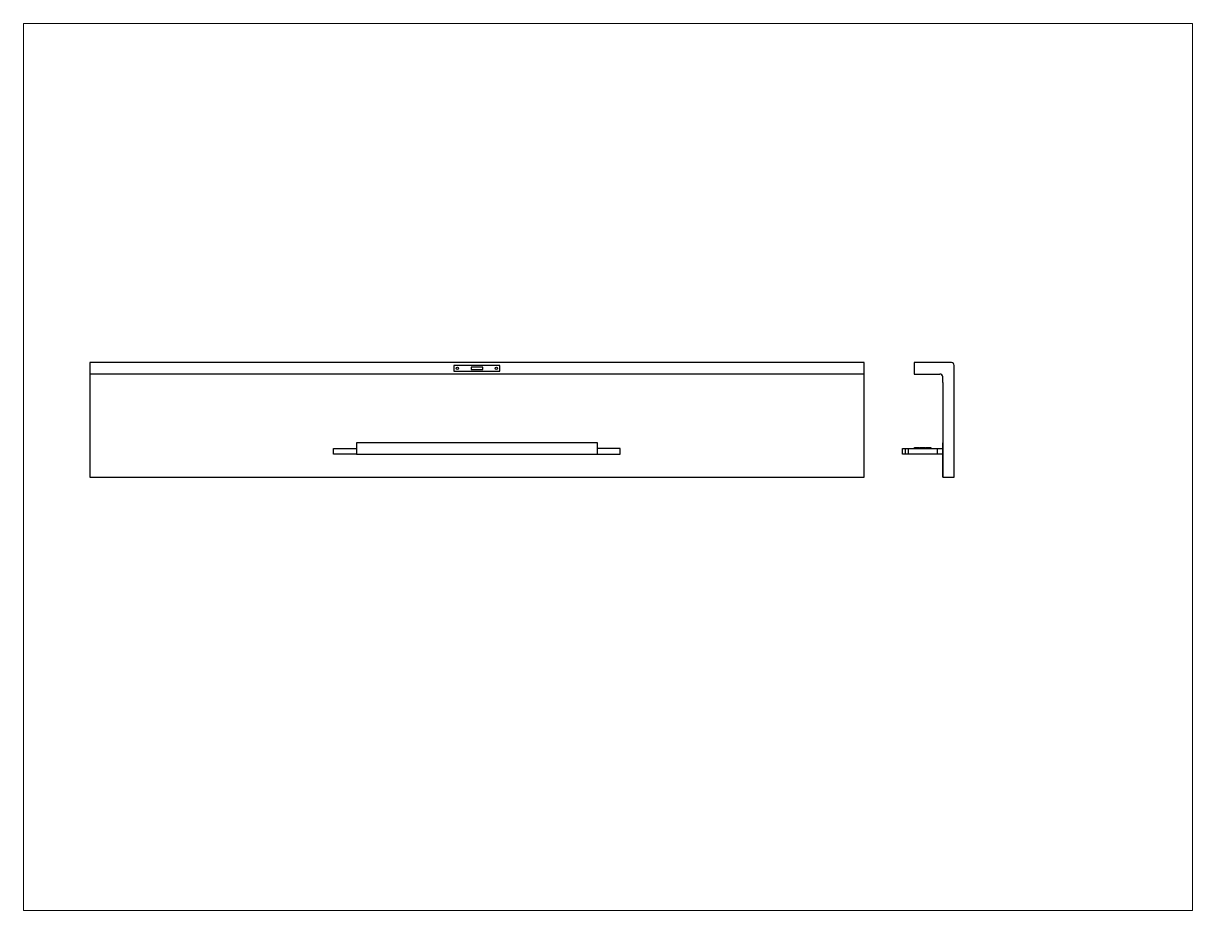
# Paper-space layout 'Layout1' of a CAD drawing. Header units: millimetres. Extents: x 26 to 231, y 20 to 176.
# The model-space entities are those that its viewports show. They can reach past a viewport. Long polylines and large blocks are cut down to what shows.
import ezdxf

# ---------------------------------------------------------------- set-up
doc = ezdxf.new("R2010")
doc.units = ezdxf.units.MM

msp = doc.modelspace()

# ---------------------------------------------------------------- linework, layer by layer
at = {"ltscale": 4}
for p, q in [((153.19, 61.02), (18.19, 61.02)), ((18.19, 61.02), (18.19, 41.02)), ((89.69, 60.52), (81.69, 60.52)), ((81.69, 60.52), (81.69, 59.52)), ((81.69, 59.52), (89.69, 59.52)), ((86.69, 60.22), (84.69, 60.22)), ((84.69, 60.22), (84.69, 59.82)), ((84.69, 59.82), (86.69, 59.82)), ((86.69, 60.02), (86.69, 60.22)), ((86.69, 59.82), (86.69, 60.02)), ((89.69, 60.02), (89.69, 60.52)), ((89.69, 59.52), (89.69, 60.02)), ((153.19, 41.02), (153.19, 61.02)), ((162.9, 61.02), (161.9, 61.02)), ((161.9, 61.02), (161.9, 59.02)), ((168.4, 61.02), (162.9, 61.02)), ((168.4, 61.02), (168.24, 61.02)), ((168.9, 59.52), (168.9, 60.52)), ((168.9, 41.02), (168.9, 59.52)), ((153.19, 59.02), (18.19, 59.02)), ((161.9, 59.02), (166.4, 59.02)), ((166.4, 59.02), (166.4, 59.02)), ((166.9, 57.52), (166.9, 58.52)), ((166.9, 57.52), (166.9, 41.02)), ((168.9, 58.02), (168.9, 59.02)), ((85.69, 47.02), (64.69, 47.02)), ((64.69, 47.02), (64.69, 45.02)), ((106.69, 47.02), (85.69, 47.02)), ((106.69, 45.02), (106.69, 47.02)), ((166.9, 41.02), (166.9, 47.02)), ((60.69, 45.02), (60.69, 46.02)), ((60.69, 46.02), (64.69, 46.02)), ((64.69, 45.02), (60.69, 45.02)), ((64.69, 45.02), (85.69, 45.02)), ((85.69, 45.02), (106.69, 45.02)), ((110.69, 46.02), (106.69, 46.02)), ((106.69, 45.02), (110.69, 45.02)), ((110.69, 45.02), (110.69, 46.02)), ((159.9, 45.02), (159.9, 46.02)), ((159.9, 46.02), (165.9, 46.02)), ((159.9, 46.02), (166.9, 46.02)), ((166.9, 45.02), (159.9, 45.02)), ((166.9, 45.02), (159.9, 45.02)), ((160.4, 45.02), (160.4, 46.02)), ((160.9, 45.02), (160.9, 46.02)), ((160.9, 46.02), (165.9, 46.02)), ((165.9, 46.02), (165.9, 45.02)), ((18.19, 41.02), (153.19, 41.02)), ((166.9, 41.02), (167.9, 41.02)), ((167.9, 41.02), (168.9, 41.02))]:
    msp.add_line(p, q, dxfattribs=at)
for points in [[(161.95, 46.02), (161.95, 46.22), (162.4, 46.22), (162.85, 46.22), (162.85, 46.02)], [(162.95, 46.02), (162.95, 46.22), (163.4, 46.22), (163.85, 46.22), (163.85, 46.02)], [(163.95, 46.02), (163.95, 46.22), (164.4, 46.22), (164.85, 46.22), (164.85, 46.02)]]:
    msp.add_lwpolyline(points, dxfattribs=at)
for centre in [(82.29, 60.02), (89.09, 60.02)]:
    msp.add_circle(centre, 0.2, dxfattribs=at)
for centre, start in [((168.4, 60.52), 360), ((166.4, 58.52), 0)]:
    msp.add_arc(centre, 0.5, start, 90, dxfattribs=at)

psp = doc.layouts.get("Layout1")

# ---------------------------------------------------------------- viewports
at = {"layer": '0'}
psp.add_viewport(center=(128.5, 97.5), size=(205.6, 156), view_center_point=(108.54, 42.81), view_height=154.6664, dxfattribs=at)

doc.saveas('drawing.dxf')
